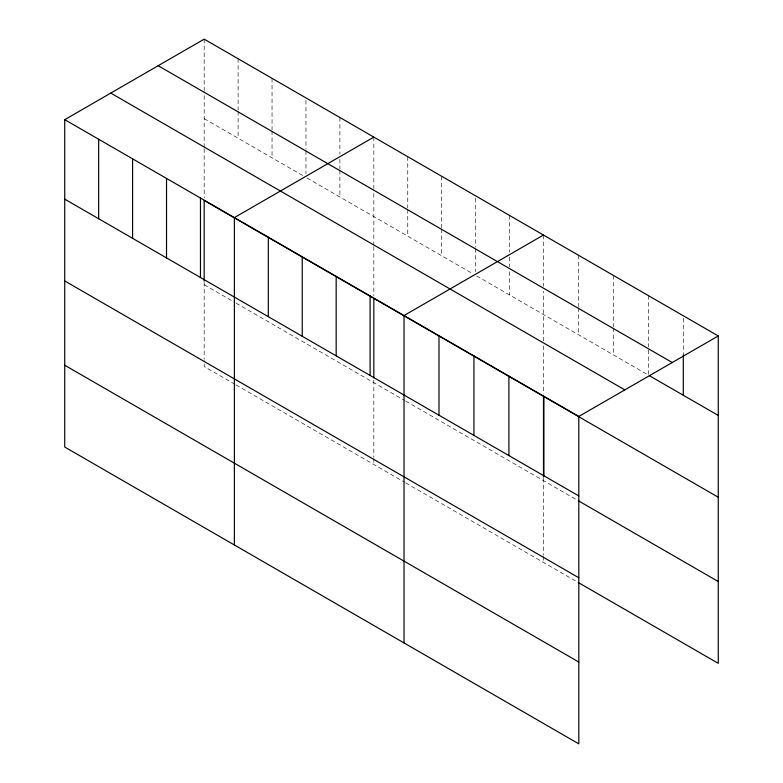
<?xml version="1.0" encoding="UTF-8"?>
<svg xmlns="http://www.w3.org/2000/svg" width="783" height="783" viewBox="0 0 783 783"><rect width="100%" height="100%" fill="white"/><g stroke="black" fill="none" stroke-linecap="round" stroke-linejoin="round"><path stroke-width="0.59" stroke-dasharray="3.92 2.94" d="M204.177 148.711L204.177 198.04M204.177 147.517L204.187 91.738M373.834 246.665L373.834 295.984M373.834 245.461L373.834 189.682M543.48 345.812L543.48 393.927M543.48 340.996L543.48 291.296M204.187 118.644L303.912 176.224M306.995 177.995L472.531 273.57M476.641 275.949L648.353 375.077L648.353 348.171M204.177 284.728L235.027 302.541M236.055 303.138L404.674 400.485M405.702 401.082L578.431 500.807M235.027 384.345L204.177 366.542L204.177 360.523M236.055 384.942L404.674 482.289M405.702 482.886L578.431 582.611M683.305 318.211L683.305 354.905M648.353 295.582L648.353 346.947M613.392 275.401L613.392 326.765M613.392 327.989L613.392 354.895M578.431 255.219L578.431 306.584M578.431 307.807L578.431 334.713M543.48 235.037L543.48 286.402M543.48 478.217L543.48 555.206M543.48 556.41L543.48 562.429M509.547 215.452L509.547 252.136M509.547 257.03L509.547 266.817M509.547 271.701L509.547 294.937M475.614 198.305L475.614 247.222M475.614 248.446L475.614 271.681M441.69 176.273L441.69 227.638M441.69 228.861L441.69 255.767M407.757 156.688L407.757 208.043M407.757 209.267L407.757 236.172M373.834 137.094L373.834 188.458M373.834 380.274L373.834 457.262M373.834 458.466L373.834 464.485M339.9 117.509L339.9 154.192M339.9 159.086L339.9 168.864M339.9 170.087L339.9 196.993M305.967 100.361L305.967 149.279M305.967 150.502L305.967 173.738M272.044 78.329L272.044 129.694M272.044 130.918L272.044 157.814M238.11 58.735L238.11 110.1M238.11 111.323L238.11 138.229M204.187 39.15L204.187 90.515M204.177 282.32L204.177 359.319"/><path stroke-width="1.17" d="M64.735 119.662L578.813 416.458L578.813 743.85L64.735 447.044L64.735 119.662L204.187 39.15L718.265 335.956L718.265 663.338L578.431 582.611M373.834 137.094L234.381 217.605L234.381 544.988M543.48 235.037L404.028 315.549L404.028 642.941M578.813 416.458L718.265 335.956M158.166 65.713L672.245 362.519M649.41 375.693L718.265 415.44M110.755 93.089L624.834 389.895M718.265 497.244L204.177 200.448L204.177 281.117M64.735 199.146L578.813 495.952M578.431 500.807L718.265 581.534M64.735 280.95L578.813 577.756M64.735 365.24L578.813 662.046M683.305 354.905L683.305 395.258M543.862 396.276L543.862 475.77M543.48 396.335L543.48 477.013M508.901 376.094L508.901 455.589M473.95 355.913L473.95 435.407M438.989 335.731L438.989 415.225M373.834 298.392L373.834 377.856M370.105 295.954L370.105 375.449M336.171 276.37L336.171 355.864M302.238 256.785L302.238 336.269M268.315 237.19L268.315 316.684M200.458 198.011L200.458 277.505M166.525 178.426L166.525 257.91M132.591 158.832L132.591 238.326M98.668 139.247L98.668 218.741"/></g></svg>
